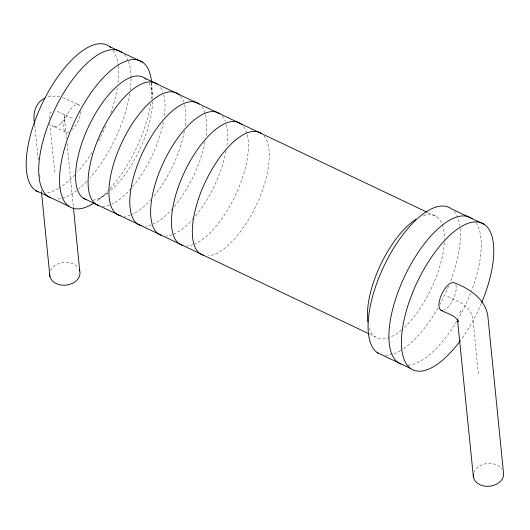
<?xml version="1.0" encoding="UTF-8"?>
<svg xmlns="http://www.w3.org/2000/svg" width="530" height="530" viewBox="0 0 530 530"><rect width="100%" height="100%" fill="white"/><g stroke="black" fill="none" stroke-linecap="round" stroke-linejoin="round"><path stroke-width="0.4" stroke-dasharray="2.65 1.99" d="M65.415 131.884L52.159 125.795L54.404 126.577L53.57 126.451L56.18 126.339C60.546 125.226 63.905 121.383 64.435 116.911L64.375 117.739L64.156 114.666L66.541 138.529M62.248 122.231L61.136 123.503M98.997 199.306L107.822 192.88M48.097 96.838L55.577 95.996L60.572 96.738M62.818 97.52L79.314 104.907M427.849 212.55L436.786 216.797M72.365 118.395L60.692 112.857A15.211 7.837 41.3 0 0 55.259 111.26M447.598 296.522L459.272 302.067A15.211 7.837 41.3 0 1 472.78 318.013L478.444 374.743M369.808 334.191L375.028 336.669M67.032 143.471L73.438 207.667M49.35 118.574L49.184 116.925A15.211 7.837 41.3 0 1 52.139 111.585M49.84 123.503L54.848 173.654M34.788 124.954L38.405 161.193M39.717 174.37L39.969 176.841M41.28 190.018L41.526 192.489M151.633 82.786L152.282 94.658M263.907 135.746A67.595 28.011 -64.6 0 1 256.785 204.156A67.595 28.011 -64.6 0 1 208.363 255.798M243.568 126.471A67.595 28.011 -64.6 0 1 238.493 188.455A67.595 28.011 -64.6 0 1 194.689 243.999M193.033 244.661A67.595 28.011 -64.6 0 1 186.785 245.94M222.216 115.951A67.595 28.011 -64.6 0 1 225.416 121.569M226.323 124.464A67.595 28.011 -64.6 0 1 226.814 146.3M226.045 151.024A67.595 28.011 -64.6 0 1 194.536 217.148M193.543 218.294A67.595 28.011 -64.6 0 1 173.84 234.101M172.184 234.763A67.595 28.011 -64.6 0 1 165.936 236.042M201.87 106.682A67.595 28.011 -64.6 0 1 205.276 113.811M205.481 114.573A67.595 28.011 -64.6 0 1 205.852 137.177M205.044 141.934A67.595 28.011 -64.6 0 1 174.185 206.667M172.701 208.403A67.595 28.011 -64.6 0 1 153.654 223.905M151.341 224.866A67.595 28.011 -64.6 0 1 145.823 226.111M180.525 96.162A67.595 28.011 -64.6 0 1 183.724 101.773M184.632 104.675A67.595 28.011 -64.6 0 1 185.116 126.504M184.354 131.228A67.595 28.011 -64.6 0 1 152.845 197.359M151.269 199.161A67.595 28.011 -64.6 0 1 132.149 214.305M130.493 214.975A67.595 28.011 -64.6 0 1 124.245 216.253M160.663 87.549A67.595 28.011 -64.6 0 1 162.876 91.882M163.783 94.777A67.595 28.011 -64.6 0 1 164.161 117.382M163.353 122.139A67.595 28.011 -64.6 0 1 132.493 186.878M131.009 188.607A67.595 28.011 -64.6 0 1 111.956 204.116M109.65 205.077A67.595 28.011 -64.6 0 1 102.681 206.356M149.043 83.051A67.595 28.011 -64.6 0 1 152.514 98.428M152.521 101.661A67.595 28.011 -64.6 0 1 110.207 190.959M107.749 192.98A67.595 28.011 -64.6 0 1 91.624 200.38M151.659 82.726A81.117 33.615 -64.6 0 1 151.242 99.07M150.606 103.648A81.117 33.615 -64.6 0 1 109.915 188.885M109.339 189.508A81.117 33.615 -64.6 0 1 95.513 201.923M124.186 54.431A81.117 33.615 -64.6 0 1 127.803 60.062M128.366 61.42A81.117 33.615 -64.6 0 1 131.042 77.473M131.049 78.281A81.117 33.615 -64.6 0 1 130.3 89.921M129.757 93.75A81.117 33.615 -64.6 0 1 90.199 177.709M86.774 181.452A81.117 33.615 -64.6 0 1 78.712 188.952M76.757 190.502A81.117 33.615 -64.6 0 1 56.206 199.015M113.188 50.37A81.117 33.615 -64.6 0 1 118.137 65.25M118.236 66.164A81.117 33.615 -64.6 0 1 117.793 83.985M117.249 87.814A81.117 33.615 -64.6 0 1 110.83 112.969M105.828 125.948A81.117 33.615 -64.6 0 1 98.023 142.08M91.935 152.507A81.117 33.615 -64.6 0 1 77.698 171.773M74.843 174.913A81.117 33.615 -64.6 0 1 59.393 187.911M58.711 188.329A81.117 33.615 -64.6 0 1 46.7 192.9M475.913 222.56A81.117 33.615 -64.6 0 1 471.587 290.619M470.713 292.885A81.117 33.615 -64.6 0 1 458.377 318.517M456.747 321.299A81.117 33.615 -64.6 0 1 407.153 365.269M481.386 303.319A81.117 33.615 -64.6 0 1 460.822 340.008M423.642 215.498A67.595 28.011 -64.6 0 1 441.675 223.176M442.219 224.488A67.595 28.011 -64.6 0 1 444.385 239.381M444.259 242.733A67.595 28.011 -64.6 0 1 402.058 329.508M401.468 330.005A67.595 28.011 -64.6 0 1 369.112 327.573M454.077 211.377A81.117 33.615 -64.6 0 1 459.775 225.747M460.113 228.456A81.117 33.615 -64.6 0 1 450.447 281.503M448.658 285.988A81.117 33.615 -64.6 0 1 439.907 304.372M437.932 307.917A81.117 33.615 -64.6 0 1 401.27 350.211M400.587 350.621A81.117 33.615 -64.6 0 1 385.582 355.372M50.529 270.565A15.211 11.408 -5.7 0 1 63.554 262.423A15.211 11.408 -5.7 0 1 78.089 267.61M68.933 131.963A15.211 6.307 -64.6 0 1 66.336 116.414A15.211 6.307 -64.6 0 1 80.414 106.344M80.938 111.525A15.211 6.307 -64.6 0 1 72.232 129.598M473.74 472.614A15.211 11.408 -5.7 0 1 486.832 463.551A15.211 11.408 -5.7 0 1 502.003 469.13M455.78 284.789A15.211 6.307 -64.6 0 1 453.634 298.489A15.211 6.307 -64.6 0 1 444.518 309.924M460.563 311.62L459.901 312.495L461.02 311.223L460.563 311.62"/><path stroke-width="0.79" d="M45.063 98.063C35.185 102.509 32.37 114.334 34.702 124.133M109.425 46.474L142.782 62.308M484.658 224.601L451.302 208.767A81.117 33.615 -64.6 0 0 385.827 262.29A81.117 33.615 -64.6 0 0 378.533 353.483M144.942 78.248L427.1 212.199M440.887 310.169C446.691 313.7 455.369 314.86 458.43 321.776L457.489 319.497L473.403 477.086M83.177 198.127L369.066 333.84M35.311 190.323L68.662 206.157M377.188 352.616L410.545 368.449M73.438 207.667L79.765 271.035M41.526 192.489L49.913 276.494M203.573 255.341A67.595 28.011 -64.6 0 1 205.66 181.247A67.595 28.011 -64.6 0 1 261.681 133.666M182.724 245.443A67.595 28.011 -64.6 0 1 185.579 169.772A67.595 28.011 -64.6 0 1 241.985 124.729M161.094 235.293A67.595 28.011 -64.6 0 1 164.393 160.564A67.595 28.011 -64.6 0 1 219.99 113.877M141.033 225.654A67.595 28.011 -64.6 0 1 143.12 151.56A67.595 28.011 -64.6 0 1 199.141 103.979M120.184 215.756A67.595 28.011 -64.6 0 1 123.039 140.079A67.595 28.011 -64.6 0 1 179.445 95.036M98.56 205.6A67.595 28.011 -64.6 0 1 101.853 130.877A67.595 28.011 -64.6 0 1 157.45 84.191M86.052 199.664A67.595 28.011 -64.6 0 1 90.126 123.364A67.595 28.011 -64.6 0 1 146.095 79.202M93.432 203.315A81.117 33.615 -64.6 0 1 60.003 171.203A81.117 33.615 -64.6 0 1 106.305 74.604A81.117 33.615 -64.6 0 1 151.587 81.998M50.595 197.842A81.117 33.615 -64.6 0 1 55.597 107.663A81.117 33.615 -64.6 0 1 121.933 52.41M38.087 191.906A81.117 33.615 -64.6 0 1 43.871 100.15A81.117 33.615 -64.6 0 1 110.584 47.408M460.338 340.671A81.117 33.615 -64.6 0 1 401.508 338.604A81.117 33.615 -64.6 0 1 465.585 224.329A81.117 33.615 -64.6 0 1 481.697 302.57M400.812 364.097A81.117 33.615 -64.6 0 1 405.814 273.917A81.117 33.615 -64.6 0 1 472.15 218.665M367.893 322.008A67.595 28.011 -64.6 0 1 415.732 219.427M79.275 269.604A15.211 11.408 -5.7 0 1 66.621 285.047A15.211 11.408 -5.7 0 1 49.707 273.52M473.369 474.098A15.211 11.408 -5.7 0 0 488.554 486.282A15.211 11.408 -5.7 0 0 503.467 472.621L487.766 315.297C484.817 298.615 469.09 288.386 454.316 282.881A15.211 6.307 -64.6 0 0 441.298 295.164A15.211 6.307 -64.6 0 0 442.53 310.52"/></g></svg>
